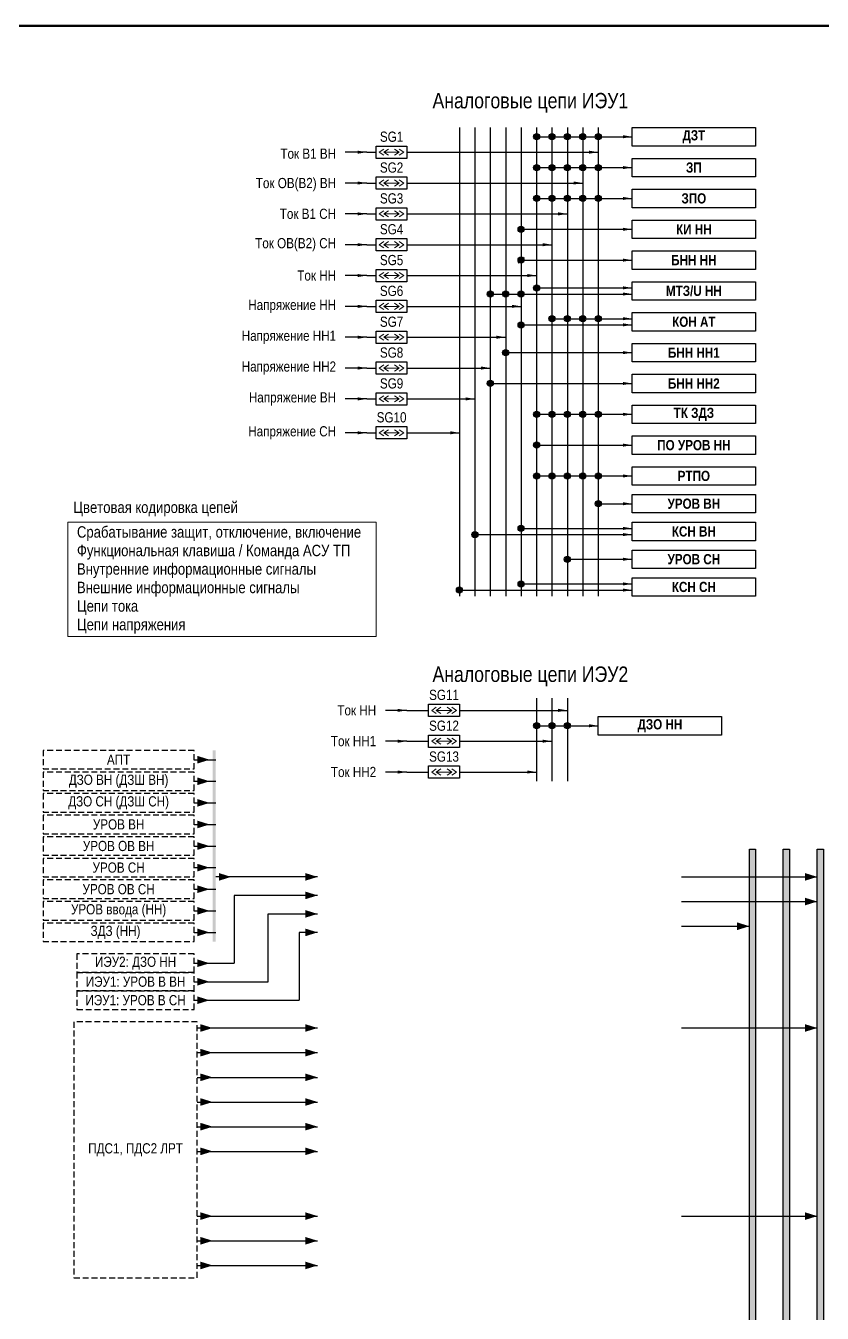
# Model space of a CAD drawing. Header units: millimetres. Extents: x 25558 to 49929, y 1902 to 19390.
# Drawn here: x 33824.4 to 34082.6, y 16249.5 to 16667 of the extents above; entities that cross this region are included whole.
import ezdxf
from ezdxf.enums import TextEntityAlignment as Align

# ---------------------------------------------------------------- set-up
doc = ezdxf.new("R2010")
doc.units = ezdxf.units.MM
doc.linetypes.add('штриховая2', pattern=[9.525, 6.35, -3.175])
for name, color, linetype, lineweight in [('Основная', 7, 'Continuous', 30), ('Отключение_включение', 1, 'Continuous', 30), ('Тонкая', 7, 'Continuous', 5), ('Цепи внешние', 84, 'Continuous', 30), ('Цепи внутренние', 5, 'Continuous', 30), ('Цепи ТН', 200, 'Continuous', 30), ('Цепи ТТ', 23, 'Continuous', 30), ('Цепь - ФК и АСУ', 132, 'Continuous', 30)]:
    doc.layers.add(name, color=color, linetype=linetype, lineweight=lineweight)
doc.styles.add('Narrow', font='ARIALN.TTF')

msp = doc.modelspace()

# ---------------------------------------------------------------- hatches: boundary and pattern name
h = msp.add_hatch(color=1)
h.dxf.hatch_style = 1
h.paths.add_polyline_path([(33885, 16370), (33886, 16370), (33886, 16432), (33885, 16432)])
at = {"layer": 'Отключение_включение'}
h = msp.add_hatch(color=256, dxfattribs=at)
h.dxf.hatch_style = 1
h.paths.add_polyline_path([(34083, 16400), (34081, 16400), (34081, 16067), (34083, 16067)])
at = {"layer": 'Цепи внутренние', "ltscale": 0.3}
h = msp.add_hatch(color=256, dxfattribs=at)
h.dxf.hatch_style = 1
h.paths.add_polyline_path([(34061, 16400), (34059, 16400), (34059, 15969), (34061, 15969)])
h = msp.add_hatch(color=256, dxfattribs=at)
h.dxf.hatch_style = 1
h.paths.add_polyline_path([(34072, 16400), (34070, 16400), (34070, 16047), (34072, 16047)])
at = {"layer": 'Цепи ТН'}
h = msp.add_hatch(color=256, dxfattribs=at)
h.dxf.hatch_style = 1
h.paths.add_polyline_path([(33986, 16601, 1), (33984, 16601, 1)])
h = msp.add_hatch(color=256, dxfattribs=at)
h.dxf.hatch_style = 1
h.paths.add_polyline_path([(33986, 16591, 1), (33984, 16591, 1)])
h = msp.add_hatch(color=256, dxfattribs=at)
h.dxf.hatch_style = 1
h.paths.add_polyline_path([(33976, 16580, 1), (33974, 16580, 1)])
h = msp.add_hatch(color=256, dxfattribs=at)
h.dxf.hatch_style = 1
h.paths.add_polyline_path([(33981, 16580, 1), (33979, 16580, 1)])
h = msp.add_hatch(color=256, dxfattribs=at)
h.dxf.hatch_style = 1
h.paths.add_polyline_path([(33986, 16580, 1), (33984, 16580, 1)])
h = msp.add_hatch(color=256, dxfattribs=at)
h.dxf.hatch_style = 1
h.paths.add_polyline_path([(33986, 16570, 1), (33984, 16570, 1)])
h = msp.add_hatch(color=256, dxfattribs=at)
h.dxf.hatch_style = 1
h.paths.add_polyline_path([(33981, 16561, 1), (33979, 16561, 1)])
h = msp.add_hatch(color=256, dxfattribs=at)
h.dxf.hatch_style = 1
h.paths.add_polyline_path([(33976, 16551, 1), (33974, 16551, 1)])
h = msp.add_hatch(color=256, dxfattribs=at)
h.dxf.hatch_style = 1
h.paths.add_polyline_path([(33986, 16504, 1), (33984, 16504, 1)])
h = msp.add_hatch(color=256, dxfattribs=at)
h.dxf.hatch_style = 1
h.paths.add_polyline_path([(33971, 16502, 1), (33969, 16502, 1)])
h = msp.add_hatch(color=256, dxfattribs=at)
h.dxf.hatch_style = 1
h.paths.add_polyline_path([(33966, 16484, 1), (33964, 16484, 1)])
h = msp.add_hatch(color=256, dxfattribs=at)
h.dxf.hatch_style = 1
h.paths.add_polyline_path([(33986, 16486, 1), (33984, 16486, 1)])
at = {"layer": 'Цепи ТТ'}
h = msp.add_hatch(color=256, dxfattribs=at)
h.dxf.hatch_style = 1
h.paths.add_polyline_path([(33991, 16631, 1), (33989, 16631, 1)])
h = msp.add_hatch(color=256, dxfattribs=at)
h.dxf.hatch_style = 1
h.paths.add_polyline_path([(33996, 16631, 1), (33994, 16631, 1)])
h = msp.add_hatch(color=256, dxfattribs=at)
h.dxf.hatch_style = 1
h.paths.add_polyline_path([(34001, 16631, 1), (33999, 16631, 1)])
h = msp.add_hatch(color=256, dxfattribs=at)
h.dxf.hatch_style = 1
h.paths.add_polyline_path([(34006, 16631, 1), (34004, 16631, 1)])
h = msp.add_hatch(color=256, dxfattribs=at)
h.dxf.hatch_style = 1
h.paths.add_polyline_path([(34011, 16631, 1), (34009, 16631, 1)])
h = msp.add_hatch(color=256, dxfattribs=at)
h.dxf.hatch_style = 1
h.paths.add_polyline_path([(33991, 16621, 1), (33989, 16621, 1)])
h = msp.add_hatch(color=256, dxfattribs=at)
h.dxf.hatch_style = 1
h.paths.add_polyline_path([(33996, 16621, 1), (33994, 16621, 1)])
h = msp.add_hatch(color=256, dxfattribs=at)
h.dxf.hatch_style = 1
h.paths.add_polyline_path([(34001, 16621, 1), (33999, 16621, 1)])
h = msp.add_hatch(color=256, dxfattribs=at)
h.dxf.hatch_style = 1
h.paths.add_polyline_path([(34006, 16621, 1), (34004, 16621, 1)])
h = msp.add_hatch(color=256, dxfattribs=at)
h.dxf.hatch_style = 1
h.paths.add_polyline_path([(34011, 16621, 1), (34009, 16621, 1)])
h = msp.add_hatch(color=256, dxfattribs=at)
h.dxf.hatch_style = 1
h.paths.add_polyline_path([(33991, 16611, 1), (33989, 16611, 1)])
h = msp.add_hatch(color=256, dxfattribs=at)
h.dxf.hatch_style = 1
h.paths.add_polyline_path([(33996, 16611, 1), (33994, 16611, 1)])
h = msp.add_hatch(color=256, dxfattribs=at)
h.dxf.hatch_style = 1
h.paths.add_polyline_path([(34001, 16611, 1), (33999, 16611, 1)])
h = msp.add_hatch(color=256, dxfattribs=at)
h.dxf.hatch_style = 1
h.paths.add_polyline_path([(34006, 16611, 1), (34004, 16611, 1)])
h = msp.add_hatch(color=256, dxfattribs=at)
h.dxf.hatch_style = 1
h.paths.add_polyline_path([(34011, 16611, 1), (34009, 16611, 1)])
h = msp.add_hatch(color=256, dxfattribs=at)
h.dxf.hatch_style = 1
h.paths.add_polyline_path([(33991, 16582, 1), (33989, 16582, 1)])
h = msp.add_hatch(color=256, dxfattribs=at)
h.dxf.hatch_style = 1
h.paths.add_polyline_path([(33996, 16572, 1), (33994, 16572, 1)])
h = msp.add_hatch(color=256, dxfattribs=at)
h.dxf.hatch_style = 1
h.paths.add_polyline_path([(34001, 16572, 1), (33999, 16572, 1)])
h = msp.add_hatch(color=256, dxfattribs=at)
h.dxf.hatch_style = 1
h.paths.add_polyline_path([(34006, 16572, 1), (34004, 16572, 1)])
h = msp.add_hatch(color=256, dxfattribs=at)
h.dxf.hatch_style = 1
h.paths.add_polyline_path([(34011, 16572, 1), (34009, 16572, 1)])
h = msp.add_hatch(color=256, dxfattribs=at)
h.dxf.hatch_style = 1
h.paths.add_polyline_path([(33991, 16541, 1), (33989, 16541, 1)])
h = msp.add_hatch(color=256, dxfattribs=at)
h.dxf.hatch_style = 1
h.paths.add_polyline_path([(33996, 16541, 1), (33994, 16541, 1)])
h = msp.add_hatch(color=256, dxfattribs=at)
h.dxf.hatch_style = 1
h.paths.add_polyline_path([(34001, 16541, 1), (33999, 16541, 1)])
h = msp.add_hatch(color=256, dxfattribs=at)
h.dxf.hatch_style = 1
h.paths.add_polyline_path([(34006, 16541, 1), (34004, 16541, 1)])
h = msp.add_hatch(color=256, dxfattribs=at)
h.dxf.hatch_style = 1
h.paths.add_polyline_path([(34011, 16541, 1), (34009, 16541, 1)])
h = msp.add_hatch(color=256, dxfattribs=at)
h.dxf.hatch_style = 1
h.paths.add_polyline_path([(33991, 16531, 1), (33989, 16531, 1)])
h = msp.add_hatch(color=256, dxfattribs=at)
h.dxf.hatch_style = 1
h.paths.add_polyline_path([(33991, 16521, 1), (33989, 16521, 1)])
h = msp.add_hatch(color=256, dxfattribs=at)
h.dxf.hatch_style = 1
h.paths.add_polyline_path([(33996, 16521, 1), (33994, 16521, 1)])
h = msp.add_hatch(color=256, dxfattribs=at)
h.dxf.hatch_style = 1
h.paths.add_polyline_path([(34001, 16521, 1), (33999, 16521, 1)])
h = msp.add_hatch(color=256, dxfattribs=at)
h.dxf.hatch_style = 1
h.paths.add_polyline_path([(34006, 16521, 1), (34004, 16521, 1)])
h = msp.add_hatch(color=256, dxfattribs=at)
h.dxf.hatch_style = 1
h.paths.add_polyline_path([(34011, 16521, 1), (34009, 16521, 1)])
h = msp.add_hatch(color=256, dxfattribs=at)
h.dxf.hatch_style = 1
h.paths.add_polyline_path([(34011, 16512, 1), (34009, 16512, 1)])
h = msp.add_hatch(color=256, dxfattribs=at)
h.dxf.hatch_style = 1
h.paths.add_polyline_path([(34001, 16494, 1), (33999, 16494, 1)])
h = msp.add_hatch(color=256, dxfattribs=at)
h.dxf.hatch_style = 1
h.paths.add_polyline_path([(33991, 16440, 1), (33989, 16440, 1)])
h = msp.add_hatch(color=256, dxfattribs=at)
h.dxf.hatch_style = 1
h.paths.add_polyline_path([(33996, 16440, 1), (33994, 16440, 1)])
h = msp.add_hatch(color=256, dxfattribs=at)
h.dxf.hatch_style = 1
h.paths.add_polyline_path([(34001, 16440, 1), (33999, 16440, 1)])

# ---------------------------------------------------------------- linework, layer by layer
at = {"layer": 'Основная'}
for points in [[(34021, 16634), (34061, 16634), (34061, 16628), (34021, 16628)], [(33938, 16628), (33948, 16628), (33948, 16624), (33938, 16624)], [(34021, 16624), (34061, 16624), (34061, 16618), (34021, 16618)], [(33938, 16618), (33948, 16618), (33948, 16614), (33938, 16614)], [(34021, 16614), (34061, 16614), (34061, 16608), (34021, 16608)], [(33938, 16608), (33948, 16608), (33948, 16604), (33938, 16604)], [(34021, 16604), (34061, 16604), (34061, 16598), (34021, 16598)], [(33938, 16598), (33948, 16598), (33948, 16594), (33938, 16594)], [(34021, 16594), (34061, 16594), (34061, 16588), (34021, 16588)], [(33938, 16588), (33948, 16588), (33948, 16584), (33938, 16584)], [(34021, 16584), (34061, 16584), (34061, 16578), (34021, 16578)], [(33938, 16578), (33948, 16578), (33948, 16574), (33938, 16574)], [(34021, 16574), (34061, 16574), (34061, 16568), (34021, 16568)], [(33938, 16568), (33948, 16568), (33948, 16564), (33938, 16564)], [(34021, 16564), (34061, 16564), (34061, 16558), (34021, 16558)], [(33938, 16558), (33948, 16558), (33948, 16554), (33938, 16554)], [(34021, 16554), (34061, 16554), (34061, 16548), (34021, 16548)], [(33938, 16548), (33948, 16548), (33948, 16544), (33938, 16544)], [(34021, 16544), (34061, 16544), (34061, 16538), (34021, 16538)], [(33938, 16537), (33948, 16537), (33948, 16533), (33938, 16533)], [(34021, 16534), (34061, 16534), (34061, 16528), (34021, 16528)], [(34021, 16524), (34061, 16524), (34061, 16518), (34021, 16518)], [(34021, 16515), (34061, 16515), (34061, 16509), (34021, 16509)], [(34021, 16506), (34061, 16506), (34061, 16500), (34021, 16500)], [(34021, 16497), (34061, 16497), (34061, 16491), (34021, 16491)], [(34021, 16488), (34061, 16488), (34061, 16482), (34021, 16482)], [(33955, 16447), (33965, 16447), (33965, 16443), (33955, 16443)], [(34010, 16443), (34050, 16443), (34050, 16437), (34010, 16437)], [(33955, 16437), (33965, 16437), (33965, 16433), (33955, 16433)], [(33955, 16427), (33965, 16427), (33965, 16423), (33955, 16423)]]:
    msp.add_lwpolyline(points, close=True, dxfattribs=at)
at = {"layer": 'Отключение_включение'}
for p, q in [((33879, 16429), (33886, 16429)), ((33879, 16422), (33886, 16422)), ((33879, 16415), (33886, 16415)), ((33879, 16408), (33886, 16408)), ((33879, 16401), (33886, 16401)), ((33879, 16394), (33886, 16394)), ((33879, 16387), (33886, 16387)), ((34037, 16391), (34081, 16391)), ((33919, 16385), (33892, 16385)), ((33892, 16385), (33892, 16363)), ((34037, 16383), (34081, 16383)), ((33879, 16380), (33886, 16380)), ((33903, 16357), (33903, 16379)), ((33903, 16379), (33919, 16379)), ((33879, 16373), (33886, 16373)), ((33919, 16373), (33913, 16373)), ((33913, 16373), (33913, 16351)), ((33879, 16363), (33892, 16363)), ((33879, 16357), (33903, 16357)), ((33879, 16351), (33913, 16351)), ((34037, 16342), (34081, 16342)), ((34037, 16281), (34081, 16281))]:
    msp.add_line(p, q, dxfattribs=at)
for points in [[(33884, 16429, 0, 2.5, 0), (33880, 16429, 0, 0, 0)], [(33884, 16422, 0, 2.5, 0), (33880, 16422, 0, 0, 0)], [(33884, 16415, 0, 2.5, 0), (33880, 16415, 0, 0, 0)], [(33884, 16408, 0, 2.5, 0), (33880, 16408, 0, 0, 0)], [(33884, 16401, 0, 2.5, 0), (33880, 16401, 0, 0, 0)], [(33884, 16394, 0, 2.5, 0), (33880, 16394, 0, 0, 0)], [(33891, 16391, 0, 2.5, 0), (33887, 16391, 0, 0, 0)], [(33919, 16391, 0, 2.5, 0), (33915, 16391, 0, 0, 0)], [(34081, 16391, 0, 2.5, 0), (34077, 16391, 0, 0, 0)], [(33884, 16387, 0, 2.5, 0), (33880, 16387, 0, 0, 0)], [(33919, 16385, 0, 2.5, 0), (33915, 16385, 0, 0, 0)], [(34081, 16383, 0, 2.5, 0), (34077, 16383, 0, 0, 0)], [(33884, 16380, 0, 2.5, 0), (33880, 16380, 0, 0, 0)], [(33919, 16379, 0, 2.5, 0), (33915, 16379, 0, 0, 0)], [(33884, 16373, 0, 2.5, 0), (33880, 16373, 0, 0, 0)], [(33919, 16373, 0, 2.5, 0), (33915, 16373, 0, 0, 0)], [(33884, 16363, 0, 2.5, 0), (33880, 16363, 0, 0, 0)], [(33884, 16357, 0, 2.5, 0), (33880, 16357, 0, 0, 0)], [(33884, 16351, 0, 2.5, 0), (33880, 16351, 0, 0, 0)], [(34081, 16342, 0, 2.5, 0), (34077, 16342, 0, 0, 0)], [(34081, 16281, 0, 2.5, 0), (34077, 16281, 0, 0, 0)]]:
    msp.add_lwpolyline(points, format="xyseb", dxfattribs=at)
msp.add_lwpolyline([(34081, 16400), (34083, 16400), (34083, 16067), (34081, 16067)], close=True, dxfattribs=at)
msp.add_lwpolyline([(33919, 16391), (33886, 16391)], dxfattribs=at)
at = {"layer": 'Тонкая', "ltscale": 0.25}
for p, q in [((33939, 16626), (33940.5, 16627)), ((33940.5, 16625), (33939, 16626)), ((33940.5, 16626), (33942, 16627)), ((33942, 16625), (33940.5, 16626)), ((33945.5, 16626), (33944, 16627)), ((33944, 16625), (33945.5, 16626)), ((33947, 16626), (33945.5, 16627)), ((33945.5, 16625), (33947, 16626)), ((33939, 16616), (33940.5, 16617)), ((33940.5, 16616), (33942, 16617)), ((33945.5, 16616), (33944, 16617)), ((33947, 16616), (33945.5, 16617)), ((33940.5, 16615), (33939, 16616)), ((33942, 16615), (33940.5, 16616)), ((33944, 16615), (33945.5, 16616)), ((33945.5, 16615), (33947, 16616)), ((33939, 16606), (33940.5, 16607)), ((33940.5, 16605), (33939, 16606)), ((33940.5, 16606), (33942, 16607)), ((33942, 16605), (33940.5, 16606)), ((33945.5, 16606), (33944, 16607)), ((33944, 16605), (33945.5, 16606)), ((33947, 16606), (33945.5, 16607)), ((33945.5, 16605), (33947, 16606)), ((33939, 16596), (33940.5, 16597)), ((33940.5, 16595), (33939, 16596)), ((33940.5, 16596), (33942, 16597)), ((33942, 16595), (33940.5, 16596)), ((33945.5, 16596), (33944, 16597)), ((33944, 16595), (33945.5, 16596)), ((33947, 16596), (33945.5, 16597)), ((33945.5, 16595), (33947, 16596)), ((33939, 16586), (33940.5, 16587)), ((33940.5, 16585), (33939, 16586)), ((33940.5, 16586), (33942, 16587)), ((33942, 16585), (33940.5, 16586)), ((33945.5, 16586), (33944, 16587)), ((33944, 16585), (33945.5, 16586)), ((33947, 16586), (33945.5, 16587)), ((33945.5, 16585), (33947, 16586)), ((33939, 16576), (33940.5, 16577)), ((33940.5, 16575), (33939, 16576)), ((33940.5, 16576), (33942, 16577)), ((33942, 16575), (33940.5, 16576)), ((33945.5, 16576), (33944, 16577)), ((33944, 16575), (33945.5, 16576)), ((33947, 16576), (33945.5, 16577)), ((33945.5, 16575), (33947, 16576)), ((33939, 16566), (33940.5, 16567)), ((33940.5, 16566), (33942, 16567)), ((33945.5, 16566), (33944, 16567)), ((33947, 16566), (33945.5, 16567)), ((33940.5, 16565), (33939, 16566)), ((33942, 16565), (33940.5, 16566)), ((33944, 16565), (33945.5, 16566)), ((33945.5, 16565), (33947, 16566)), ((33939, 16556), (33940.5, 16557)), ((33940.5, 16555), (33939, 16556)), ((33940.5, 16556), (33942, 16557)), ((33942, 16555), (33940.5, 16556)), ((33945.5, 16556), (33944, 16557)), ((33944, 16555), (33945.5, 16556)), ((33947, 16556), (33945.5, 16557)), ((33945.5, 16555), (33947, 16556)), ((33939, 16546), (33940.5, 16547)), ((33940.5, 16545), (33939, 16546)), ((33940.5, 16546), (33942, 16547)), ((33942, 16545), (33940.5, 16546)), ((33945.5, 16546), (33944, 16547)), ((33944, 16545), (33945.5, 16546)), ((33947, 16546), (33945.5, 16547)), ((33945.5, 16545), (33947, 16546)), ((33939, 16535), (33940.5, 16536)), ((33940.5, 16534), (33939, 16535)), ((33940.5, 16535), (33942, 16536)), ((33942, 16534), (33940.5, 16535)), ((33945.5, 16535), (33944, 16536)), ((33944, 16534), (33945.5, 16535)), ((33947, 16535), (33945.5, 16536)), ((33945.5, 16534), (33947, 16535)), ((33956, 16445), (33957.5, 16446)), ((33957.5, 16445), (33959, 16446)), ((33962.5, 16445), (33961, 16446)), ((33964, 16445), (33962.5, 16446)), ((33957.5, 16444), (33956, 16445)), ((33959, 16444), (33957.5, 16445)), ((33961, 16444), (33962.5, 16445)), ((33962.5, 16444), (33964, 16445)), ((33956, 16435), (33957.5, 16436)), ((33957.5, 16434), (33956, 16435)), ((33957.5, 16435), (33959, 16436)), ((33959, 16434), (33957.5, 16435)), ((33962.5, 16435), (33961, 16436)), ((33961, 16434), (33962.5, 16435)), ((33964, 16435), (33962.5, 16436)), ((33962.5, 16434), (33964, 16435)), ((33956, 16425), (33957.5, 16426)), ((33957.5, 16424), (33956, 16425)), ((33957.5, 16425), (33959, 16426)), ((33959, 16424), (33957.5, 16425)), ((33962.5, 16425), (33961, 16426)), ((33961, 16424), (33962.5, 16425)), ((33964, 16425), (33962.5, 16426)), ((33962.5, 16424), (33964, 16425))]:
    msp.add_line(p, q, dxfattribs=at)
at = {"layer": 'Тонкая'}
for p, q in [((33945.5, 16626), (33940.5, 16626)), ((33945.5, 16616), (33940.5, 16616)), ((33945.5, 16606), (33940.5, 16606)), ((33945.5, 16596), (33940.5, 16596)), ((33945.5, 16586), (33940.5, 16586)), ((33945.5, 16576), (33940.5, 16576)), ((33945.5, 16566), (33940.5, 16566)), ((33945.5, 16556), (33940.5, 16556)), ((33945.5, 16546), (33940.5, 16546)), ((33945.5, 16535), (33940.5, 16535)), ((33962.5, 16445), (33957.5, 16445)), ((33962.5, 16435), (33957.5, 16435)), ((33962.5, 16425), (33957.5, 16425))]:
    msp.add_line(p, q, dxfattribs=at)
at = {"layer": 'Тонкая', "color": 3, "lineweight": 50}
msp.add_lwpolyline([(34354, 15827), (33760, 15827), (33760, 16667), (34354, 16667)], close=True, dxfattribs=at)
at = {"layer": 'Тонкая', "ltscale": 0.3}
msp.add_lwpolyline([(33838, 16506), (33938, 16506), (33938, 16469), (33838, 16469)], close=True, dxfattribs=at)
at = {"layer": 'Цепи внешние', "ltscale": 0.3}
for p, q in [((33880, 16342), (33919, 16342)), ((33880, 16334), (33919, 16334)), ((33880, 16326), (33919, 16326)), ((33880, 16318), (33919, 16318)), ((33880, 16310), (33919, 16310)), ((33880, 16302), (33919, 16302)), ((33880, 16281), (33919, 16281)), ((33880, 16273), (33919, 16273)), ((33880, 16265), (33919, 16265))]:
    msp.add_line(p, q, dxfattribs=at)
at = {"layer": 'Цепи внешние', "linetype": 'штриховая2', "ltscale": 0.3}
for points in [[(33879, 16432), (33830, 16432), (33830, 16426), (33879, 16426)], [(33879, 16425), (33830, 16425), (33830, 16419), (33879, 16419)], [(33879, 16418), (33830, 16418), (33830, 16412), (33879, 16412)], [(33879, 16411), (33830, 16411), (33830, 16405), (33879, 16405)], [(33879, 16404), (33830, 16404), (33830, 16398), (33879, 16398)], [(33879, 16397), (33830, 16397), (33830, 16391), (33879, 16391)], [(33879, 16390), (33830, 16390), (33830, 16384), (33879, 16384)], [(33879, 16383), (33830, 16383), (33830, 16377), (33879, 16377)], [(33879, 16376), (33830, 16376), (33830, 16370), (33879, 16370)], [(33880, 16344), (33840, 16344), (33840, 16261), (33880, 16261)]]:
    msp.add_lwpolyline(points, close=True, dxfattribs=at)
at = {"layer": 'Цепи внешние', "ltscale": 0.3}
for points in [[(33885, 16342, 0, 2.5, 0), (33881, 16342, 0, 0, 0)], [(33919, 16342, 0, 2.5, 0), (33915, 16342, 0, 0, 0)], [(33885, 16334, 0, 2.5, 0), (33881, 16334, 0, 0, 0)], [(33919, 16334, 0, 2.5, 0), (33915, 16334, 0, 0, 0)], [(33885, 16326, 0, 2.5, 0), (33881, 16326, 0, 0, 0)], [(33919, 16326, 0, 2.5, 0), (33915, 16326, 0, 0, 0)], [(33885, 16318, 0, 2.5, 0), (33881, 16318, 0, 0, 0)], [(33919, 16318, 0, 2.5, 0), (33915, 16318, 0, 0, 0)], [(33885, 16310, 0, 2.5, 0), (33881, 16310, 0, 0, 0)], [(33919, 16310, 0, 2.5, 0), (33915, 16310, 0, 0, 0)], [(33885, 16302, 0, 2.5, 0), (33881, 16302, 0, 0, 0)], [(33919, 16302, 0, 2.5, 0), (33915, 16302, 0, 0, 0)], [(33885, 16281, 0, 2.5, 0), (33881, 16281, 0, 0, 0)], [(33919, 16281, 0, 2.5, 0), (33915, 16281, 0, 0, 0)], [(33885, 16273, 0, 2.5, 0), (33881, 16273, 0, 0, 0)], [(33919, 16273, 0, 2.5, 0), (33915, 16273, 0, 0, 0)], [(33885, 16265, 0, 2.5, 0), (33881, 16265, 0, 0, 0)], [(33919, 16265, 0, 2.5, 0), (33915, 16265, 0, 0, 0)]]:
    msp.add_lwpolyline(points, format="xyseb", dxfattribs=at)
at = {"layer": 'Цепи внутренние', "ltscale": 0.3}
msp.add_line((34037, 16375), (34059, 16375), dxfattribs=at)
for points in [[(34059, 16400), (34061, 16400), (34061, 15969), (34059, 15969)], [(34070, 16400), (34072, 16400), (34072, 16047), (34070, 16047)]]:
    msp.add_lwpolyline(points, close=True, dxfattribs=at)
msp.add_lwpolyline([(34059, 16375, 0, 2.5, 0), (34055, 16375, 0, 0, 0)], format="xyseb", dxfattribs=at)
at = {"layer": 'Цепи внутренние', "linetype": 'штриховая2', "ltscale": 0.3}
for points in [[(33879, 16366), (33841, 16366), (33841, 16360), (33879, 16360)], [(33879, 16360), (33841, 16360), (33841, 16354), (33879, 16354)], [(33879, 16354), (33841, 16354), (33841, 16348), (33879, 16348)]]:
    msp.add_lwpolyline(points, close=True, dxfattribs=at)
at = {"layer": 'Цепи ТН'}
for p, q in [((33985, 16601), (34021, 16601)), ((33986, 16592), (33984, 16590)), ((33985, 16591), (34021, 16591)), ((33975, 16580), (34021, 16580)), ((33948, 16576), (33985, 16576)), ((33985, 16570), (34021, 16570)), ((33948, 16566), (33980, 16566)), ((33980, 16561), (34021, 16561)), ((33948, 16556), (33975, 16556)), ((33975, 16551), (34021, 16551)), ((33948, 16546), (33970, 16546)), ((33948, 16535), (33965, 16535)), ((33985, 16504), (34021, 16504)), ((33970, 16502), (34021, 16502)), ((33965, 16484), (34021, 16484)), ((33985, 16486), (34021, 16486))]:
    msp.add_line(p, q, dxfattribs=at)
for points in [[(33965, 16634), (33965, 16482)], [(33970, 16634), (33970, 16482)], [(33975, 16634), (33975, 16482)], [(33980, 16634), (33980, 16482)], [(33985, 16634), (33985, 16482)], [(33935, 16576), (33928, 16576)], [(33935, 16576), (33938, 16576)], [(33935, 16566), (33928, 16566)], [(33935, 16566), (33938, 16566)], [(33935, 16556), (33928, 16556)], [(33935, 16556), (33938, 16556)], [(33935, 16546), (33928, 16546)], [(33935, 16546), (33938, 16546)], [(33935, 16535), (33928, 16535)], [(33935, 16535), (33938, 16535)]]:
    msp.add_lwpolyline(points, dxfattribs=at)
for points in [[(34021, 16601, 0, 1, 0), (34018, 16601, 0, 0, 0)], [(34021, 16591, 0, 1, 0), (34018, 16591, 0, 0, 0)], [(34021, 16580, 0, 1, 0), (34018, 16580, 0, 0, 0)], [(33935, 16576, 0, 1, 0), (33932, 16576, 0, 0, 0)], [(33985, 16576, 0, 1, 0), (33982, 16576, 0, 0, 0)], [(33935, 16566, 0, 1, 0), (33932, 16566, 0, 0, 0)], [(33980, 16566, 0, 1, 0), (33977, 16566, 0, 0, 0)], [(34021, 16570, 0, 1, 0), (34018, 16570, 0, 0, 0)], [(34021, 16561, 0, 1, 0), (34018, 16561, 0, 0, 0)], [(33935, 16556, 0, 1, 0), (33932, 16556, 0, 0, 0)], [(33975, 16556, 0, 1, 0), (33972, 16556, 0, 0, 0)], [(34021, 16551, 0, 1, 0), (34018, 16551, 0, 0, 0)], [(33935, 16546, 0, 1, 0), (33932, 16546, 0, 0, 0)], [(33970, 16546, 0, 1, 0), (33967, 16546, 0, 0, 0)], [(33935, 16535, 0, 1, 0), (33932, 16535, 0, 0, 0)], [(33965, 16535, 0, 1, 0), (33962, 16535, 0, 0, 0)], [(34021, 16504, 0, 1, 0), (34018, 16504, 0, 0, 0)], [(34021, 16502, 0, 1, 0), (34018, 16502, 0, 0, 0)], [(34021, 16486, 0, 1, 0), (34018, 16486, 0, 0, 0)], [(34021, 16484, 0, 1, 0), (34018, 16484, 0, 0, 0)]]:
    msp.add_lwpolyline(points, format="xyseb", dxfattribs=at)
for centre in [(33985, 16601), (33985, 16591), (33975, 16580), (33980, 16580), (33985, 16580), (33985, 16570), (33980, 16561), (33975, 16551), (33985, 16504), (33970, 16502), (33965, 16484), (33985, 16486)]:
    msp.add_circle(centre, 1, dxfattribs=at)
at = {"layer": 'Цепи ТТ', "ltscale": 0.3}
for p, q in [((33948, 16616), (34005, 16616)), ((33948, 16596), (33995, 16596)), ((33948, 16586), (33990, 16586)), ((33990, 16449), (33990, 16422)), ((33995, 16449), (33995, 16422)), ((34000, 16449), (34000, 16422)), ((33965, 16445), (34000, 16445)), ((33965, 16435), (33995, 16435)), ((33965, 16425), (33990, 16425))]:
    msp.add_line(p, q, dxfattribs=at)
at = {"layer": 'Цепи ТТ'}
for points in [[(33990, 16634), (33990, 16482)], [(33995, 16634), (33995, 16482)], [(34000, 16634), (34000, 16482)]]:
    msp.add_lwpolyline(points, dxfattribs=at)
at = {"layer": 'Цепи ТТ', "ltscale": 0.3}
for points in [[(34005, 16634), (34005, 16482)], [(34010, 16634), (34010, 16482)], [(33990, 16631), (34021, 16631)], [(33935, 16626), (33928, 16626)], [(33935, 16626), (33938, 16626)], [(33948, 16626), (34010, 16626)], [(33990, 16621), (34021, 16621)], [(33935, 16616), (33928, 16616)], [(33935, 16616), (33938, 16616)], [(33990, 16611), (34021, 16611)], [(33935, 16606), (33928, 16606)], [(33935, 16606), (33938, 16606)], [(33948, 16606), (34000, 16606)], [(33935, 16596), (33928, 16596)], [(33935, 16596), (33938, 16596)], [(33935, 16586), (33928, 16586)], [(33935, 16586), (33938, 16586)], [(33990, 16582), (34021, 16582)], [(33995, 16572), (34021, 16572)], [(33990, 16541), (34021, 16541)], [(33990, 16531), (34021, 16531)], [(33990, 16521), (34021, 16521)], [(34010, 16512), (34021, 16512)], [(34000, 16494), (34021, 16494)], [(33948, 16445), (33941, 16445)], [(33948, 16445), (33955, 16445)], [(33990, 16440), (34010, 16440)], [(33948, 16435), (33941, 16435)], [(33948, 16435), (33955, 16435)], [(33948, 16425), (33941, 16425)], [(33948, 16425), (33955, 16425)]]:
    msp.add_lwpolyline(points, dxfattribs=at)
at = {"layer": 'Цепи ТТ'}
for points in [[(34021, 16631, 0, 1, 0), (34018, 16631, 0, 0, 0)], [(33935, 16626, 0, 1, 0), (33932, 16626, 0, 0, 0)], [(34010, 16626, 0, 1, 0), (34007, 16626, 0, 0, 0)], [(34021, 16621, 0, 1, 0), (34018, 16621, 0, 0, 0)], [(33935, 16616, 0, 1, 0), (33932, 16616, 0, 0, 0)], [(34005, 16616, 0, 1, 0), (34002, 16616, 0, 0, 0)], [(34021, 16611, 0, 1, 0), (34018, 16611, 0, 0, 0)], [(33935, 16606, 0, 1, 0), (33932, 16606, 0, 0, 0)], [(34000, 16606, 0, 1, 0), (33997, 16606, 0, 0, 0)], [(33935, 16596, 0, 1, 0), (33932, 16596, 0, 0, 0)], [(33995, 16596, 0, 1, 0), (33992, 16596, 0, 0, 0)], [(33935, 16586, 0, 1, 0), (33932, 16586, 0, 0, 0)], [(33990, 16586, 0, 1, 0), (33987, 16586, 0, 0, 0)], [(34021, 16582, 0, 1, 0), (34018, 16582, 0, 0, 0)], [(34021, 16572, 0, 1, 0), (34018, 16572, 0, 0, 0)], [(34021, 16541, 0, 1, 0), (34018, 16541, 0, 0, 0)], [(34021, 16531, 0, 1, 0), (34018, 16531, 0, 0, 0)], [(34021, 16521, 0, 1, 0), (34018, 16521, 0, 0, 0)], [(34021, 16512, 0, 1, 0), (34018, 16512, 0, 0, 0)], [(34021, 16494, 0, 1, 0), (34018, 16494, 0, 0, 0)], [(33948, 16445, 0, 1, 0), (33945, 16445, 0, 0, 0)], [(34000, 16445, 0, 1, 0), (33997, 16445, 0, 0, 0)], [(34010, 16440, 0, 1, 0), (34007, 16440, 0, 0, 0)], [(33948, 16435, 0, 1, 0), (33945, 16435, 0, 0, 0)], [(33995, 16435, 0, 1, 0), (33992, 16435, 0, 0, 0)], [(33948, 16425, 0, 1, 0), (33945, 16425, 0, 0, 0)], [(33990, 16425, 0, 1, 0), (33987, 16425, 0, 0, 0)]]:
    msp.add_lwpolyline(points, format="xyseb", dxfattribs=at)
for centre in [(33990, 16631), (33995, 16631), (34000, 16631), (34005, 16631), (34010, 16631), (33990, 16621), (33995, 16621), (34000, 16621), (34005, 16621), (34010, 16621), (33990, 16611), (33995, 16611), (34000, 16611), (34005, 16611), (34010, 16611), (33990, 16582), (33995, 16572), (34000, 16572), (34005, 16572), (34010, 16572), (33990, 16541), (33995, 16541), (34000, 16541), (34005, 16541), (34010, 16541), (33990, 16531), (33990, 16521), (33995, 16521), (34000, 16521), (34005, 16521), (34010, 16521), (34010, 16512), (34000, 16494), (33990, 16440), (33995, 16440), (34000, 16440)]:
    msp.add_circle(centre, 1, dxfattribs=at)

# ---------------------------------------------------------------- texts
at = {"layer": 'Основная', "style": 'Narrow'}
msp.add_text('Цветовая кодировка цепей', height=3.7, dxfattribs=at).set_placement((33866.5, 16509), align=Align.CENTER)
for s, insert, char_height, width, attachment_point in [('Аналоговые цепи ИЭУ1', (33988, 16642), 5, 188.2306, 5), ('SG1', (33943, 16631), 3.3, 39, 5), ('{\\fArial Narrow|b1|i0|c204|p34;\\C0;ДЗТ}', (34041, 16631), 3.3, 40, 5), ('Ток В1 ВН', (33925, 16625.5), 3.3, 71.4983, 6), ('SG2', (33943, 16621), 3.3, 39, 5), ('{\\fArial Narrow|b1|i0|c204|p34;\\C0;ЗП}', (34041, 16621), 3.3, 40, 5), ('Ток ОВ(В2) ВН ', (33925, 16615.5), 3.3, 71.4983, 6), ('SG3', (33943, 16611), 3.3, 39, 5), ('{\\fArial Narrow|b1|i0|c204|p34;\\C0;ЗПО}', (34041, 16611), 3.3, 40, 5), ('Ток В1 СН', (33925, 16606), 3.3, 58.3897, 6), ('SG4', (33943, 16601), 3.3, 39, 5), ('{\\fArial Narrow|b1|i0|c204|p34;\\C0;КИ НН}', (34041, 16601), 3.3, 40, 5), ('Ток ОВ(В2) СН ', (33925, 16596), 3.3, 51.4624, 6), ('SG5', (33943, 16591), 3.3, 39, 5), ('{\\fArial Narrow|b1|i0|c204|p34;\\C0;БНН НН}', (34041, 16591), 3.3, 40, 5), ('Ток НН', (33925, 16586), 3.3, 71.4983, 6), ('SG6', (33943, 16581), 3.3, 39, 5), ('{\\fArial Narrow|b1|i0|c204|p34;МТЗ/U НН}', (34041, 16581), 3.3, 40, 5), ('Напряжение НН', (33925, 16576), 3.3, 71.4983, 6), ('SG7', (33943, 16571), 3.3, 39, 5), ('{\\fArial Narrow|b1|i0|c204|p34;\\C0;КОН АТ}', (34041, 16571), 3.3, 40, 5), ('Напряжение НН1', (33925, 16566), 3.3, 71.4983, 6), ('SG8', (33943, 16561), 3.3, 39, 5), ('{\\fArial Narrow|b1|i0|c204|p34;\\C0;БНН НН1}', (34041, 16561), 3.3, 40, 5), ('Напряжение НН2', (33925, 16556), 3.3, 71.4983, 6), ('SG9', (33943, 16551), 3.3, 39, 5), ('{\\fArial Narrow|b1|i0|c204|p34;\\C0;БНН НН2}', (34041, 16551), 3.3, 40, 5), ('Напряжение ВН', (33925, 16546), 3.3, 71.4983, 6), ('SG10', (33943, 16540), 3.3, 39, 5), ('{\\fArial Narrow|b1|i0|c204|p34;\\C0;ТК ЗДЗ}', (34041, 16541), 3.3, 40, 5), ('Напряжение СН', (33925, 16535), 3.3, 71.4983, 6), ('{\\fArial Narrow|b1|i0|c204|p34;ПО УРОВ НН}', (34041, 16531), 3.3, 40, 5), ('{\\fArial Narrow|b1|i0|c204|p34;\\C0;РТПО}', (34041, 16521), 3.3, 40, 5), ('{\\fArial Narrow|b1|i0|c204|p34;\\C0;УРОВ ВН}', (34041, 16512), 3.3, 40, 5), ('{\\fArial Narrow|b1|i0|c204|p34;КСН ВН}', (34041, 16503), 3.3, 40, 5), ('{\\fArial Narrow|b1|i0|c204|p34;\\C0;УРОВ СН}', (34041, 16494), 3.3, 40, 5), ('{\\fArial Narrow|b1|i0|c204|p34;КСН СН}', (34041, 16485), 3.3, 40, 5), ('Аналоговые цепи ИЭУ2', (33988, 16456), 5, 188.2306, 5), ('SG11', (33960, 16450), 3.3, 39, 5), ('Ток НН', (33938, 16445), 3.3, 52.3821, 6), ('SG12', (33960, 16440), 3.3, 39, 5), ('{\\fArial Narrow|b1|i0|c204|p34;\\C0;ДЗО НН}', (34030, 16440), 3.3, 40, 5), ('Ток НН1', (33938, 16435), 3.3, 52.3821, 6), ('АПТ', (33854.5, 16429), 3.3, 49, 5), ('SG13', (33960, 16430), 3.3, 39, 5), ('Ток НН2', (33938, 16425), 3.3, 52.3821, 6), ('ДЗО ВН (ДЗШ ВН)', (33854.5, 16422), 3.3, 49, 5), ('ДЗО СН (ДЗШ СН)', (33854.5, 16415), 3.3, 49, 5), ('УРОВ ВН', (33854.5, 16408), 3.3, 49, 5), ('УРОВ ОВ ВН', (33854.5, 16401), 3.3, 49, 5), ('УРОВ СН', (33854.5, 16394), 3.3, 49, 5), ('УРОВ ОВ СН', (33854.5, 16387), 3.3, 49, 5), ('УРОВ ввода (НН)', (33854.5, 16380), 3.3, 49, 5), ('ЗДЗ (НН)', (33853.5, 16373), 3.3, 49, 5), ('ИЭУ2: ДЗО НН', (33860, 16363), 3.3, 38, 5), ('ИЭУ1: УРОВ В ВН', (33860, 16357), 3.3, 38, 5), ('ИЭУ1: УРОВ В СН', (33860, 16351), 3.3, 38, 5), ('ПДС1, ПДС2 ЛРТ', (33860, 16302.5), 3.3, 40, 5)]:
    msp.add_mtext(s, dxfattribs=dict(at, insert=insert, char_height=char_height, width=width, attachment_point=attachment_point))
at = {"layer": 'Отключение_включение', "style": 'Narrow'}
msp.add_text('Срабатывание защит, отключение, включение', height=3.7, dxfattribs=at).set_placement((33841, 16501))
at = {"layer": 'Цепи внешние', "style": 'Narrow'}
msp.add_text('Внешние информационные сигналы', height=3.7, dxfattribs=at).set_placement((33841, 16483))
at = {"layer": 'Цепи внутренние', "style": 'Narrow'}
msp.add_text('Внутренние информационные сигналы', height=3.7, dxfattribs=at).set_placement((33841, 16489))
at = {"layer": 'Цепи ТН', "style": 'Narrow'}
msp.add_text('Цепи напряжения', height=3.7, dxfattribs=at).set_placement((33841, 16471))
at = {"layer": 'Цепи ТТ', "style": 'Narrow'}
msp.add_text('Цепи тока', height=3.7, dxfattribs=at).set_placement((33841, 16477))
at = {"layer": 'Цепь - ФК и АСУ', "style": 'Narrow'}
msp.add_text('Функциональная клавиша / Команда АСУ ТП', height=3.7, dxfattribs=at).set_placement((33841, 16495))

doc.saveas('drawing.dxf')
